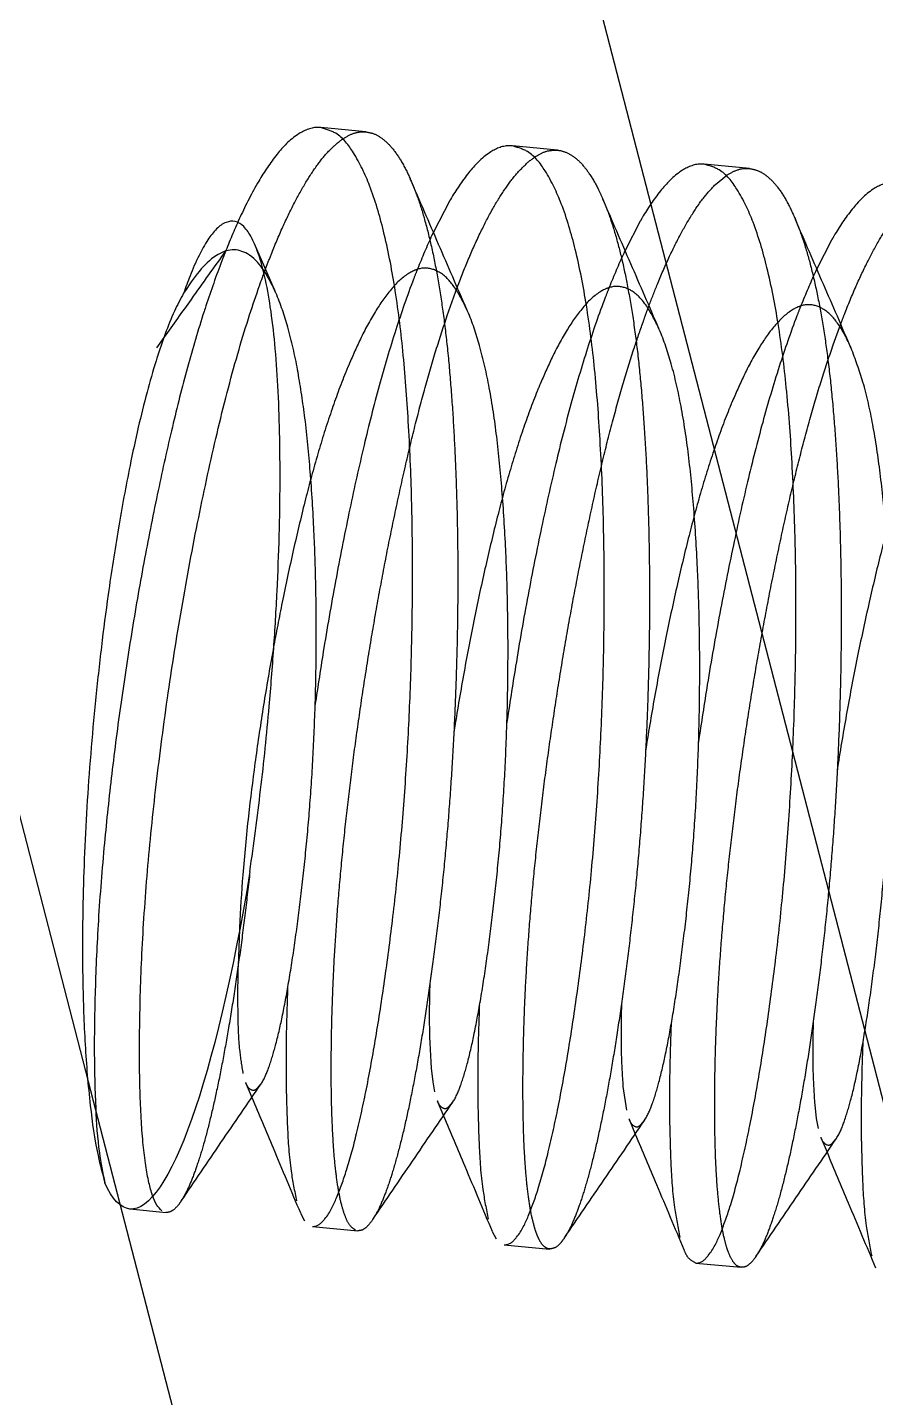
# Model space of a CAD drawing. Header units: millimetres. Extents: x -15 to 73, y -25 to 105.
# Drawn here: x -9.58 to -7.41, y 48.471 to 51.976 of the extents above; entities that cross this region are included whole.
import ezdxf

# ---------------------------------------------------------------- set-up
doc = ezdxf.new("R2010")
doc.units = ezdxf.units.MM
doc.linetypes.add('HIDDEN', pattern=[9.525, 6.35, -3.175])
doc.layers.get('0').update_dxf_attribs({"color": 253, "lineweight": 70, "true_color": 0x8faf8f})
doc.layers.add('Hidden', color=98, linetype='HIDDEN', lineweight=70, true_color=0x054805)

msp = doc.modelspace()

# ---------------------------------------------------------------- linework, layer by layer
at = {"color": 98, "lineweight": -3, "true_color": 0x054805}
msp.add_line((-9.2304, 51.1829), (-9.2495, 51.1561), dxfattribs=at)
at = {"color": 98, "lineweight": -3, "true_color": 0x054805, "extrusion": (-1.90893e-17, -5.39415e-17, -1)}
for start_param, end_param in [(1.944759, 3.141593), (3.141593, 3.437452)]:
    msp.add_ellipse((-9.1848, 50.347), major_axis=(0.133, 1.3937), ratio=0.171706, start_param=start_param, end_param=end_param, dxfattribs=at)
at = {"color": 98, "lineweight": -3, "true_color": 0x054805}
for points, knots in [([(-8.9994, 51.4236), (-9.0017, 51.4285), (-9.009, 51.4438), (-9.0228, 51.4653), (-9.0469, 51.4819), (-9.0745, 51.4786), (-9.0983, 51.4599), (-9.1208, 51.4303), (-9.1431, 51.3895), (-9.1631, 51.3434), (-9.1748, 51.3106), (-9.1801, 51.2958)], [0, 0, 0, 0, 0.052475, 0.161218, 0.241133, 0.315037, 0.408646, 0.521546, 0.6687, 0.849786, 1, 1, 1, 1]), ([(-9.0106, 49.8166), (-9.0011, 49.8862), (-8.9819, 50.0266), (-8.9626, 50.217), (-8.9493, 50.3866), (-8.9407, 50.5323), (-8.9352, 50.6738), (-8.933, 50.8092), (-8.9341, 50.9369), (-8.9383, 51.0554), (-8.9458, 51.1625), (-8.9568, 51.2564), (-8.9706, 51.333), (-8.9847, 51.3873), (-8.9957, 51.4144), (-8.9994, 51.4236)], [0, 0, 0, 0, 0.130189, 0.262879, 0.354934, 0.445746, 0.533634, 0.617536, 0.696995, 0.770564, 0.837376, 0.89618, 0.945743, 0.981739, 1, 1, 1, 1]), ([(-9.0722, 51.405), (-9.1018, 51.3634), (-9.1544, 51.2893), (-9.2073, 51.2153), (-9.2304, 51.1829)], [0, 0, 0, 0, 0.561921, 1, 1, 1, 1]), ([(-8.9466, 51.3018), (-8.9564, 51.3217), (-8.9741, 51.3573), (-9.0108, 51.3979), (-9.0572, 51.4119), (-9.1031, 51.3916), (-9.1438, 51.351), (-9.1674, 51.3151), (-9.1801, 51.2958)], [0, 0, 0, 0, 0.200959, 0.360059, 0.482439, 0.611596, 0.790325, 1, 1, 1, 1]), ([(-9.0723, 51.4049), (-9.0757, 51.3962), (-9.094, 51.3497), (-9.11, 51.3023), (-9.123, 51.2638)], [0, 0, 0, 0, 0.187154, 1, 1, 1, 1]), ([(-8.9892, 51.3062), (-8.9882, 51.3091), (-8.9822, 51.3264), (-8.9758, 51.3435), (-8.9705, 51.3578)], [0, 0, 0, 0, 0.166915, 1, 1, 1, 1]), ([(-9.2362, 48.9489), (-9.2407, 48.9536), (-9.2512, 48.9646), (-9.2608, 48.99), (-9.2702, 49.0236), (-9.2778, 49.0671), (-9.2841, 49.1194), (-9.2887, 49.1798), (-9.2917, 49.2485), (-9.2932, 49.3257), (-9.2929, 49.41), (-9.2911, 49.5), (-9.2876, 49.5961), (-9.2818, 49.6983), (-9.2739, 49.8049), (-9.2639, 49.9142), (-9.2519, 50.0265), (-9.2378, 50.142), (-9.2219, 50.2588), (-9.2044, 50.375), (-9.1853, 50.4909), (-9.1645, 50.6067), (-9.1423, 50.7206), (-9.1192, 50.8306), (-9.0952, 50.937), (-9.0698, 51.0401), (-9.0429, 51.138), (-9.0164, 51.2262), (-8.9978, 51.2811), (-8.9892, 51.3062)], [0, 0, 0, 0, 0.008014, 0.01893, 0.033306, 0.051823, 0.074072, 0.0992, 0.127623, 0.160142, 0.195749, 0.233082, 0.272847, 0.316026, 0.361183, 0.40665, 0.453382, 0.502469, 0.552219, 0.600891, 0.649529, 0.699203, 0.748145, 0.794666, 0.839858, 0.884667, 0.927469, 0.966847, 1, 1, 1, 1]), ([(-9.1801, 51.2958), (-9.1882, 51.2807), (-9.2062, 51.2471), (-9.2213, 51.2083), (-9.2297, 51.1854), (-9.2309, 51.1822)], [0, 0, 0, 0, 0.413032, 0.916674, 1, 1, 1, 1]), ([(-9.123, 51.2638), (-9.1246, 51.2589), (-9.1416, 51.2066), (-9.1719, 51.1036), (-9.2105, 50.9508), (-9.2467, 50.7878), (-9.281, 50.6151), (-9.3126, 50.4346), (-9.3407, 50.2509), (-9.3644, 50.0688), (-9.3842, 49.8824), (-9.3989, 49.6979), (-9.4069, 49.5187), (-9.4097, 49.3586), (-9.4063, 49.2199), (-9.3994, 49.1089), (-9.3869, 49.046), (-9.3818, 49.0206)], [0, 0, 0, 0, 0.006837, 0.072578, 0.141713, 0.214854, 0.292928, 0.374214, 0.456696, 0.538219, 0.616681, 0.704192, 0.78246, 0.853493, 0.915513, 0.965734, 1, 1, 1, 1]), ([(-9.2309, 51.1822), (-9.2377, 51.1624), (-9.2535, 51.1163), (-9.275, 51.0397), (-9.2972, 50.9504), (-9.322, 50.8347), (-9.3481, 50.6922), (-9.372, 50.5375), (-9.391, 50.3904), (-9.4059, 50.2545), (-9.4183, 50.1179), (-9.4279, 49.9826), (-9.4346, 49.85), (-9.439, 49.7022), (-9.4392, 49.544), (-9.4336, 49.3765), (-9.4211, 49.2268), (-9.4049, 49.1084), (-9.3878, 49.0436), (-9.3818, 49.0206)], [0, 0, 0, 0, 0.028737, 0.066842, 0.109194, 0.155043, 0.229252, 0.308072, 0.369899, 0.432873, 0.49583, 0.558091, 0.619203, 0.678049, 0.761054, 0.836425, 0.908045, 0.9673, 1, 1, 1, 1]), ([(-8.9494, 50.3955), (-8.9507, 50.3884), (-8.9606, 50.3343), (-8.9776, 50.2338), (-8.9981, 50.0952), (-9.0156, 49.9536), (-9.0292, 49.8137), (-9.0353, 49.7167), (-9.0375, 49.6699), (-9.0376, 49.668)], [0, 0, 0, 0, 0.029536, 0.224692, 0.417293, 0.602375, 0.808418, 0.992283, 1, 1, 1, 1])]:
    msp.add_open_spline(points, degree=3, knots=knots, dxfattribs=at)
at = {"layer": 'Hidden', "lineweight": -3}
for p, q in [((-12.2292, 60.1192), (-9.4241, 49.2796)), ((-7.9846, 51.5222), (-9.2072, 56.2464)), ((-8.714, 51.7085), (-8.8296, 51.7195)), ((-8.2237, 51.6617), (-8.3392, 51.6727)), ((-7.7333, 51.6149), (-7.8489, 51.6259)), ((-7.8202, 51.574), (-7.792, 51.5973)), ((-8.5002, 51.5313), (-8.5413, 51.4523)), ((-7.3256, 48.9755), (-7.9846, 51.5222)), ((-8.0125, 51.4798), (-8.051, 51.4055)), ((-8.9463, 51.3011), (-8.9987, 51.422)), ((-7.5231, 51.4315), (-7.5607, 51.3586)), ((-8.5819, 51.3582), (-8.5858, 51.3527)), ((-8.0915, 51.3114), (-8.0955, 51.3059)), ((-8.5061, 51.2387), (-8.4803, 51.3108)), ((-7.6012, 51.2646), (-7.6051, 51.2591)), ((-7.519, 51.1636), (-7.4995, 51.2174)), ((-9.0376, 49.668), (-9.041, 49.5751)), ((-8.5469, 49.3136), (-8.5428, 49.2783)), ((-9.4241, 49.2796), (-6.5331, 38.1082)), ((-9.0217, 49.2768), (-9.0057, 49.2387)), ((-8.9912, 49.2624), (-8.9819, 49.2738)), ((-8.5428, 49.2783), (-8.5382, 49.2529)), ((-8.0566, 49.2668), (-8.0478, 49.2061)), ((-8.5314, 49.23), (-8.5154, 49.1919)), ((-8.5011, 49.2155), (-8.4917, 49.2268)), ((-7.5662, 49.22), (-7.5621, 49.1847)), ((-8.041, 49.1832), (-8.025, 49.1451)), ((-8.0108, 49.1686), (-8.0014, 49.1799)), ((-7.5621, 49.1847), (-7.5575, 49.1593)), ((-7.5507, 49.1364), (-7.5347, 49.0983)), ((-7.5205, 49.1217), (-7.5111, 49.133)), ((-9.3178, 48.9534), (-9.2252, 48.9445)), ((-8.8814, 48.9429), (-8.8711, 48.9234)), ((-8.8504, 48.9088), (-8.7349, 48.8977)), ((-8.3911, 48.8961), (-8.3808, 48.8766)), ((-8.3601, 48.862), (-8.2446, 48.8509)), ((-7.8698, 48.8151), (-7.7542, 48.8041))]:
    msp.add_line(p, q, dxfattribs=at)
for points, knots in [([(-8.8298, 51.7195), (-8.8328, 51.7197), (-8.8532, 51.7208), (-8.897, 51.7011), (-8.945, 51.6501), (-8.9929, 51.5776), (-9.0353, 51.4944), (-9.0604, 51.4338), (-9.0723, 51.4049)], [0, 0, 0, 0, 0.021837, 0.147683, 0.325557, 0.525668, 0.774228, 1, 1, 1, 1]), ([(-8.8504, 48.9088), (-8.8491, 48.9087), (-8.8366, 48.9084), (-8.8098, 48.9353), (-8.7866, 48.9851), (-8.7602, 49.0594), (-8.7356, 49.1524), (-8.7108, 49.2659), (-8.6873, 49.3964), (-8.6653, 49.5401), (-8.645, 49.6945), (-8.6273, 49.8592), (-8.613, 50.0338), (-8.6024, 50.2163), (-8.596, 50.402), (-8.5939, 50.5863), (-8.5964, 50.7749), (-8.6041, 50.9615), (-8.6175, 51.1431), (-8.6377, 51.3058), (-8.6651, 51.4473), (-8.6989, 51.5638), (-8.7383, 51.6483), (-8.781, 51.7053), (-8.8163, 51.7156), (-8.8298, 51.7195)], [0, 0, 0, 0, 0.001322, 0.012841, 0.033977, 0.05971, 0.092964, 0.133081, 0.178981, 0.229297, 0.282517, 0.339026, 0.399507, 0.462643, 0.526878, 0.590539, 0.651988, 0.720758, 0.782534, 0.839054, 0.889118, 0.930762, 0.962881, 0.985888, 1, 1, 1, 1]), ([(-8.779, 51.6865), (-8.7701, 51.6923), (-8.7534, 51.7034), (-8.7301, 51.7093), (-8.7174, 51.7086), (-8.714, 51.7085)], [0, 0, 0, 0, 0.454886, 0.858246, 1, 1, 1, 1]), ([(-8.714, 51.7085), (-8.7084, 51.7075), (-8.6932, 51.7049), (-8.6699, 51.6912), (-8.6453, 51.6669), (-8.622, 51.6327), (-8.6079, 51.6049), (-8.6009, 51.589), (-8.6004, 51.588)], [0, 0, 0, 0, 0.099758, 0.265541, 0.459508, 0.697855, 0.980094, 1, 1, 1, 1]), ([(-8.9705, 51.3578), (-8.9659, 51.37), (-8.9521, 51.4062), (-8.9282, 51.4629), (-8.8985, 51.5249), (-8.869, 51.5785), (-8.8393, 51.6235), (-8.8103, 51.66), (-8.7887, 51.6783), (-8.779, 51.6865)], [0, 0, 0, 0, 0.101205, 0.302856, 0.480008, 0.63788, 0.779763, 0.90101, 1, 1, 1, 1]), ([(-8.3394, 51.6727), (-8.3424, 51.6729), (-8.3629, 51.674), (-8.4066, 51.6543), (-8.4546, 51.6033), (-8.4846, 51.5581), (-8.4994, 51.5327), (-8.5002, 51.5313)], [0, 0, 0, 0, 0.040579, 0.274435, 0.604972, 0.976832, 1, 1, 1, 1]), ([(-8.3601, 48.862), (-8.3588, 48.8619), (-8.3462, 48.8616), (-8.3194, 48.8885), (-8.2962, 48.9383), (-8.2699, 49.0126), (-8.2452, 49.1056), (-8.2205, 49.2191), (-8.1969, 49.3496), (-8.175, 49.4933), (-8.1547, 49.6477), (-8.1369, 49.8123), (-8.1226, 49.987), (-8.1121, 50.1695), (-8.1056, 50.3552), (-8.1036, 50.5395), (-8.106, 50.7281), (-8.1138, 50.9147), (-8.1271, 51.0963), (-8.1474, 51.259), (-8.1747, 51.4005), (-8.2085, 51.517), (-8.2479, 51.6015), (-8.2907, 51.6585), (-8.326, 51.6688), (-8.3394, 51.6727)], [0, 0, 0, 0, 0.001322, 0.012841, 0.033977, 0.05971, 0.092964, 0.133081, 0.178981, 0.229297, 0.282517, 0.339026, 0.399507, 0.462643, 0.526878, 0.590539, 0.651988, 0.720758, 0.782534, 0.839054, 0.889118, 0.930762, 0.962881, 0.985888, 1, 1, 1, 1]), ([(-8.4803, 51.3108), (-8.4793, 51.3133), (-8.4692, 51.3402), (-8.4495, 51.3895), (-8.4197, 51.4552), (-8.3898, 51.5126), (-8.3601, 51.5607), (-8.3313, 51.6002), (-8.3096, 51.6212), (-8.2995, 51.6309)], [0, 0, 0, 0, 0.021926, 0.232579, 0.429592, 0.605722, 0.756347, 0.886618, 1, 1, 1, 1]), ([(-8.2995, 51.6309), (-8.2903, 51.6381), (-8.2736, 51.6512), (-8.2469, 51.6618), (-8.2305, 51.6617), (-8.2237, 51.6617)], [0, 0, 0, 0, 0.417002, 0.759015, 1, 1, 1, 1]), ([(-8.2237, 51.6617), (-8.2217, 51.6614), (-8.2103, 51.66), (-8.1893, 51.6514), (-8.1639, 51.6303), (-8.1405, 51.6001), (-8.1222, 51.5681), (-8.1123, 51.5461), (-8.1085, 51.5375)], [0, 0, 0, 0, 0.034619, 0.193847, 0.377092, 0.589323, 0.840827, 1, 1, 1, 1]), ([(-7.8491, 51.6259), (-7.8521, 51.6261), (-7.8725, 51.6272), (-7.9163, 51.6075), (-7.9642, 51.5565), (-7.9952, 51.5099), (-8.0108, 51.4829), (-8.0125, 51.4798)], [0, 0, 0, 0, 0.039634, 0.268041, 0.590877, 0.954073, 1, 1, 1, 1]), ([(-7.8697, 48.8151), (-7.8685, 48.8151), (-7.8559, 48.8148), (-7.8291, 48.8417), (-7.8059, 48.8915), (-7.7795, 48.9658), (-7.7549, 49.0588), (-7.7302, 49.1723), (-7.7066, 49.3028), (-7.6846, 49.4465), (-7.6643, 49.6009), (-7.6466, 49.7655), (-7.6323, 49.9402), (-7.6217, 50.1227), (-7.6153, 50.3084), (-7.6133, 50.4927), (-7.6157, 50.6813), (-7.6234, 50.8679), (-7.6368, 51.0495), (-7.657, 51.2122), (-7.6844, 51.3537), (-7.7182, 51.4702), (-7.7576, 51.5547), (-7.8003, 51.6117), (-7.8356, 51.622), (-7.8491, 51.6259)], [0, 0, 0, 0, 0.001322, 0.012841, 0.033977, 0.05971, 0.092964, 0.133081, 0.178981, 0.229297, 0.282517, 0.339026, 0.399507, 0.462643, 0.526878, 0.590539, 0.651988, 0.720758, 0.782534, 0.839054, 0.889118, 0.930762, 0.962881, 0.985888, 1, 1, 1, 1]), ([(-7.792, 51.5973), (-7.7829, 51.6026), (-7.7658, 51.6126), (-7.7447, 51.6158), (-7.7344, 51.6149), (-7.7334, 51.6149)], [0, 0, 0, 0, 0.504912, 0.948038, 1, 1, 1, 1]), ([(-7.7334, 51.6149), (-7.7257, 51.6133), (-7.7082, 51.6099), (-7.6832, 51.5927), (-7.6588, 51.5659), (-7.6359, 51.5296), (-7.6225, 51.5011), (-7.6158, 51.4854), (-7.6155, 51.4847)], [0, 0, 0, 0, 0.127553, 0.288835, 0.485139, 0.719781, 0.988244, 1, 1, 1, 1]), ([(-8.6004, 51.588), (-8.5939, 51.5721), (-8.5795, 51.5369), (-8.5615, 51.4775), (-8.5444, 51.4083), (-8.5294, 51.3313), (-8.5164, 51.2478), (-8.5055, 51.1577), (-8.4967, 51.0605), (-8.4897, 50.9581), (-8.4844, 50.852), (-8.4808, 50.7421), (-8.4789, 50.6279), (-8.4789, 50.5115), (-8.4807, 50.3947), (-8.4842, 50.2772), (-8.4895, 50.1588), (-8.4965, 50.0413), (-8.5051, 49.9269), (-8.5153, 49.8151), (-8.5272, 49.7058), (-8.5403, 49.6007), (-8.554, 49.5015), (-8.5683, 49.4081), (-8.5833, 49.3201), (-8.5988, 49.239), (-8.6145, 49.1662), (-8.6304, 49.1015), (-8.6465, 49.0446), (-8.6626, 48.9966), (-8.6785, 48.9581), (-8.6901, 48.9361), (-8.6962, 48.9268), (-8.6963, 48.9266)], [0, 0, 0, 0, 0.019106, 0.042258, 0.068926, 0.098352, 0.129452, 0.162837, 0.19938, 0.237911, 0.277004, 0.317474, 0.360279, 0.403959, 0.446964, 0.490217, 0.534681, 0.578788, 0.621021, 0.66234, 0.703614, 0.743332, 0.780135, 0.814951, 0.848452, 0.879372, 0.906742, 0.931304, 0.953486, 0.972422, 0.987639, 0.999724, 1, 1, 1, 1]), ([(-8.456, 51.2544), (-8.48, 51.3097), (-8.5282, 51.4209), (-8.5762, 51.5321), (-8.6004, 51.588)], [0, 0, 0, 0, 0.497822, 1, 1, 1, 1]), ([(-7.9899, 51.2642), (-7.9828, 51.2825), (-7.967, 51.3237), (-7.9405, 51.3846), (-7.911, 51.4446), (-7.8811, 51.4964), (-7.8518, 51.5399), (-7.83, 51.5634), (-7.8202, 51.574)], [0, 0, 0, 0, 0.165598, 0.372697, 0.559528, 0.729823, 0.877624, 1, 1, 1, 1]), ([(-7.3587, 51.5791), (-7.3617, 51.5793), (-7.3822, 51.5803), (-7.426, 51.5607), (-7.4739, 51.5097), (-7.5052, 51.4626), (-7.5211, 51.435), (-7.5231, 51.4315)], [0, 0, 0, 0, 0.03932, 0.265921, 0.586204, 0.946527, 1, 1, 1, 1]), ([(-8.1085, 51.5375), (-8.1052, 51.5297), (-8.0941, 51.503), (-8.0779, 51.4543), (-8.0604, 51.3889), (-8.0447, 51.3155), (-8.0308, 51.2339), (-8.019, 51.1454), (-8.0095, 51.0515), (-8.0019, 50.952), (-7.9958, 50.8465), (-7.9916, 50.7369), (-7.9891, 50.625), (-7.9884, 50.5104), (-7.9894, 50.393), (-7.9923, 50.2745), (-7.9969, 50.157), (-8.0032, 50.0402), (-8.0112, 49.9239), (-8.0209, 49.8099), (-8.0322, 49.7001), (-8.0447, 49.5944), (-8.0582, 49.4923), (-8.0725, 49.3956), (-8.0872, 49.3059), (-8.1024, 49.223), (-8.1181, 49.1466), (-8.134, 49.078), (-8.1501, 49.0183), (-8.166, 48.9674), (-8.182, 48.9252), (-8.1954, 48.8966), (-8.204, 48.8829), (-8.2061, 48.8796)], [0, 0, 0, 0, 0.009407, 0.032189, 0.057137, 0.08474, 0.115789, 0.149333, 0.184122, 0.220874, 0.260517, 0.30173, 0.343001, 0.385208, 0.429323, 0.473819, 0.517149, 0.560254, 0.604071, 0.647034, 0.687667, 0.726935, 0.765629, 0.802313, 0.835773, 0.866872, 0.896189, 0.922597, 0.945313, 0.964997, 0.981984, 0.995637, 1, 1, 1, 1]), ([(-7.9647, 51.2056), (-7.9886, 51.2607), (-8.0366, 51.3713), (-8.0845, 51.482), (-8.1085, 51.5376)], [0, 0, 0, 0, 0.497941, 1, 1, 1, 1]), ([(-7.4995, 51.2174), (-7.4964, 51.2255), (-7.484, 51.2581), (-7.4616, 51.3123), (-7.4318, 51.3762), (-7.4021, 51.4311), (-7.3727, 51.477), (-7.3475, 51.5096), (-7.3312, 51.5257), (-7.3262, 51.5307)], [0, 0, 0, 0, 0.072349, 0.290475, 0.48782, 0.658867, 0.809001, 0.941654, 1, 1, 1, 1]), ([(-8.5413, 51.4523), (-8.5426, 51.4496), (-8.5571, 51.4186), (-8.5701, 51.387), (-8.5819, 51.3581)], [0, 0, 0, 0, 0.086609, 1, 1, 1, 1]), ([(-7.6155, 51.4847), (-7.609, 51.4678), (-7.5944, 51.4303), (-7.5766, 51.3679), (-7.56, 51.2969), (-7.5455, 51.2189), (-7.533, 51.1337), (-7.5225, 51.0412), (-7.5142, 50.9428), (-7.5076, 50.8402), (-7.5027, 50.7331), (-7.4995, 50.6213), (-7.4981, 50.5065), (-7.4985, 50.3908), (-7.5006, 50.2737), (-7.5046, 50.1551), (-7.5103, 50.0368), (-7.5177, 49.9209), (-7.5266, 49.807), (-7.5373, 49.6949), (-7.5495, 49.5865), (-7.5627, 49.4835), (-7.5765, 49.3857), (-7.5911, 49.2928), (-7.6063, 49.2063), (-7.6218, 49.1278), (-7.6375, 49.0569), (-7.6535, 48.9935), (-7.6697, 48.9386), (-7.6858, 48.8932), (-7.7005, 48.8582), (-7.7119, 48.8393), (-7.7166, 48.8316)], [0, 0, 0, 0, 0.02027, 0.044857, 0.072302, 0.10161, 0.133345, 0.168356, 0.205536, 0.243506, 0.28306, 0.325146, 0.368337, 0.411085, 0.454305, 0.498969, 0.543512, 0.586402, 0.628594, 0.670985, 0.71204, 0.750342, 0.78684, 0.822251, 0.855247, 0.88477, 0.911609, 0.936239, 0.957701, 0.975416, 0.989978, 1, 1, 1, 1]), ([(-7.4726, 51.1546), (-7.4964, 51.2094), (-7.5441, 51.3194), (-7.5917, 51.4295), (-7.6155, 51.4847)], [0, 0, 0, 0, 0.498025, 1, 1, 1, 1]), ([(-8.051, 51.4055), (-8.0522, 51.4028), (-8.0668, 51.3718), (-8.0798, 51.3402), (-8.0916, 51.3113)], [0, 0, 0, 0, 0.086765, 1, 1, 1, 1]), ([(-8.5819, 51.3581), (-8.5854, 51.3494), (-8.6055, 51.298), (-8.6397, 51.1987), (-8.6816, 51.0568), (-8.7202, 50.904), (-8.7564, 50.741), (-8.7906, 50.5683), (-8.8202, 50.4004), (-8.8369, 50.2903), (-8.8443, 50.2411)], [0, 0, 0, 0, 0.024417, 0.143974, 0.273927, 0.410587, 0.555166, 0.709495, 0.870175, 1, 1, 1, 1]), ([(-8.4563, 51.2551), (-8.4661, 51.275), (-8.4837, 51.3106), (-8.5205, 51.3511), (-8.5669, 51.365), (-8.6127, 51.3449), (-8.6532, 51.3041), (-8.6929, 51.2465), (-8.7283, 51.1805), (-8.7489, 51.133), (-8.7588, 51.1101)], [0, 0, 0, 0, 0.136658, 0.244982, 0.328304, 0.416241, 0.537929, 0.680687, 0.846112, 1, 1, 1, 1]), ([(-7.5607, 51.3586), (-7.5619, 51.356), (-7.5764, 51.325), (-7.5894, 51.2934), (-7.6013, 51.2645)], [0, 0, 0, 0, 0.086445, 1, 1, 1, 1]), ([(-8.0916, 51.3113), (-8.095, 51.3026), (-8.1151, 51.2512), (-8.1493, 51.1519), (-8.1912, 51.01), (-8.2298, 50.8572), (-8.266, 50.6942), (-8.3003, 50.5215), (-8.3299, 50.3536), (-8.3465, 50.2435), (-8.354, 50.1943)], [0, 0, 0, 0, 0.024417, 0.143974, 0.273927, 0.410587, 0.555166, 0.709495, 0.870175, 1, 1, 1, 1]), ([(-7.9645, 51.205), (-7.9747, 51.226), (-7.9925, 51.2628), (-8.0301, 51.3043), (-8.0765, 51.3182), (-8.1224, 51.2981), (-8.1629, 51.2573), (-8.2025, 51.1997), (-8.2379, 51.1337), (-8.2585, 51.0862), (-8.2685, 51.0633)], [0, 0, 0, 0, 0.143115, 0.250628, 0.333328, 0.420607, 0.541385, 0.683075, 0.847262, 1, 1, 1, 1]), ([(-8.8875, 51.0935), (-8.8879, 51.0958), (-8.8951, 51.1346), (-8.9106, 51.2034), (-8.9326, 51.2701), (-8.9459, 51.3001), (-8.9466, 51.3018)], [0, 0, 0, 0, 0.032315, 0.545758, 0.973921, 1, 1, 1, 1]), ([(-8.4917, 49.2268), (-8.4916, 49.2269), (-8.483, 49.24), (-8.4697, 49.2728), (-8.4527, 49.3298), (-8.4363, 49.4022), (-8.4201, 49.4899), (-8.4046, 49.5905), (-8.3903, 49.701), (-8.3771, 49.8196), (-8.3659, 49.9458), (-8.3575, 50.0796), (-8.3521, 50.2192), (-8.35, 50.3611), (-8.3512, 50.5017), (-8.356, 50.6455), (-8.3648, 50.7876), (-8.3778, 50.9257), (-8.3962, 51.0492), (-8.4202, 51.1566), (-8.4422, 51.2233), (-8.4555, 51.2534), (-8.4563, 51.2551)], [0, 0, 0, 0, 0.000217, 0.022902, 0.05103, 0.087375, 0.13118, 0.181247, 0.236074, 0.294011, 0.355476, 0.421215, 0.489795, 0.559524, 0.628586, 0.695204, 0.769705, 0.836575, 0.89775, 0.951982, 0.997206, 1, 1, 1, 1]), ([(-8.0053, 51.2217), (-8.003, 51.2284), (-7.9979, 51.2426), (-7.9927, 51.2567), (-7.9899, 51.2642)], [0, 0, 0, 0, 0.467618, 1, 1, 1, 1]), ([(-7.6013, 51.2645), (-7.6047, 51.2558), (-7.6248, 51.2044), (-7.659, 51.1051), (-7.7009, 50.9632), (-7.7395, 50.8104), (-7.7757, 50.6474), (-7.8099, 50.4747), (-7.8396, 50.3068), (-7.8562, 50.1967), (-7.8636, 50.1475)], [0, 0, 0, 0, 0.024417, 0.143974, 0.273927, 0.410587, 0.555166, 0.709495, 0.870175, 1, 1, 1, 1]), ([(-7.473, 51.1554), (-7.4731, 51.1557), (-7.4827, 51.1781), (-7.502, 51.2154), (-7.5397, 51.2576), (-7.5862, 51.2714), (-7.6321, 51.2513), (-7.6725, 51.2105), (-7.7122, 51.1529), (-7.7476, 51.0869), (-7.7682, 51.0394), (-7.7781, 51.0165)], [0, 0, 0, 0, 0.001804, 0.148227, 0.255099, 0.337305, 0.424064, 0.544121, 0.684966, 0.848174, 1, 1, 1, 1]), ([(-8.7409, 48.8993), (-8.7454, 48.9024), (-8.7564, 48.9103), (-8.7667, 48.933), (-8.7766, 48.9631), (-8.7847, 49.0027), (-8.7915, 49.0512), (-8.7968, 49.1091), (-8.8004, 49.1752), (-8.8025, 49.2487), (-8.8029, 49.3296), (-8.8017, 49.4182), (-8.7988, 49.5129), (-8.7939, 49.6121), (-8.7869, 49.7162), (-8.7776, 49.8253), (-8.7663, 49.9375), (-8.753, 50.0512), (-8.738, 50.1665), (-8.7209, 50.2837), (-8.7022, 50.4009), (-8.6822, 50.5162), (-8.6608, 50.6298), (-8.6379, 50.742), (-8.6139, 50.8509), (-8.5892, 50.9548), (-8.5631, 51.0537), (-8.5359, 51.148), (-8.5158, 51.2091), (-8.5061, 51.2387)], [0, 0, 0, 0, 0.006858, 0.016812, 0.030352, 0.047138, 0.067496, 0.092108, 0.120291, 0.150961, 0.18465, 0.222253, 0.262558, 0.304016, 0.347463, 0.393953, 0.441918, 0.489626, 0.538088, 0.588407, 0.638825, 0.687606, 0.735816, 0.784489, 0.831871, 0.876337, 0.918998, 0.960731, 1, 1, 1, 1]), ([(-8.2822, 48.9045), (-8.2851, 48.9153), (-8.2919, 48.9411), (-8.2987, 48.9853), (-8.3046, 49.0391), (-8.3089, 49.1016), (-8.3116, 49.1729), (-8.3126, 49.2517), (-8.312, 49.3368), (-8.3097, 49.4284), (-8.3057, 49.5267), (-8.2994, 49.63), (-8.291, 49.7366), (-8.2806, 49.8467), (-8.268, 49.9606), (-8.2535, 50.0765), (-8.2372, 50.1924), (-8.2194, 50.3086), (-8.1997, 50.4254), (-8.1786, 50.5408), (-8.1563, 50.653), (-8.133, 50.7622), (-8.1085, 50.8687), (-8.0827, 50.9706), (-8.0559, 51.0662), (-8.0304, 51.1492), (-8.0128, 51.2001), (-8.0053, 51.2217)], [0, 0, 0, 0, 0.014206, 0.034037, 0.056962, 0.083359, 0.114003, 0.147967, 0.183946, 0.22261, 0.264932, 0.309507, 0.354669, 0.401361, 0.450686, 0.500953, 0.550388, 0.600047, 0.651033, 0.701541, 0.749831, 0.797009, 0.844063, 0.889294, 0.93119, 0.970824, 1, 1, 1, 1]), ([(-8.0014, 49.1799), (-8.0013, 49.18), (-7.9927, 49.1932), (-7.9794, 49.226), (-7.9624, 49.283), (-7.9459, 49.3554), (-7.9297, 49.4431), (-7.9142, 49.5437), (-7.8999, 49.6542), (-7.8867, 49.7728), (-7.8755, 49.899), (-7.8672, 50.0328), (-7.8618, 50.1724), (-7.8597, 50.3143), (-7.8609, 50.4549), (-7.8656, 50.5987), (-7.8744, 50.7408), (-7.8874, 50.8789), (-7.9058, 51.0024), (-7.9299, 51.1098), (-7.9516, 51.1753), (-7.9642, 51.2043), (-7.9645, 51.205)], [0, 0, 0, 0, 0.000283, 0.023007, 0.051184, 0.087592, 0.131472, 0.181626, 0.236548, 0.294585, 0.356156, 0.422009, 0.490708, 0.560556, 0.629738, 0.696471, 0.771101, 0.838086, 0.899367, 0.953693, 0.998995, 1, 1, 1, 1]), ([(-7.7901, 48.852), (-7.7924, 48.8597), (-7.7986, 48.8809), (-7.8056, 48.9196), (-7.8122, 48.9707), (-7.8171, 49.0305), (-7.8204, 49.0979), (-7.822, 49.1732), (-7.8221, 49.2566), (-7.8204, 49.3466), (-7.8171, 49.4418), (-7.8118, 49.5423), (-7.8041, 49.6484), (-7.7944, 49.7582), (-7.7827, 49.8701), (-7.769, 49.9842), (-7.7534, 50.1009), (-7.7359, 50.2182), (-7.717, 50.3342), (-7.6966, 50.4491), (-7.6747, 50.5633), (-7.6515, 50.6748), (-7.6276, 50.7819), (-7.6026, 50.8846), (-7.576, 50.9832), (-7.5485, 51.0762), (-7.5285, 51.1354), (-7.519, 51.1636)], [0, 0, 0, 0, 0.010288, 0.028148, 0.050312, 0.076209, 0.104842, 0.136695, 0.172634, 0.211523, 0.251869, 0.294459, 0.340333, 0.387958, 0.435595, 0.484251, 0.535043, 0.58621, 0.635975, 0.685419, 0.735612, 0.784757, 0.831158, 0.875944, 0.920046, 0.961851, 1, 1, 1, 1]), ([(-7.5111, 49.133), (-7.511, 49.1332), (-7.5023, 49.1463), (-7.4891, 49.1792), (-7.4721, 49.2362), (-7.4556, 49.3086), (-7.4394, 49.3963), (-7.4239, 49.4969), (-7.4096, 49.6074), (-7.3964, 49.726), (-7.3852, 49.8522), (-7.3768, 49.986), (-7.3714, 50.1256), (-7.3693, 50.2675), (-7.3705, 50.4081), (-7.3753, 50.5519), (-7.3841, 50.694), (-7.397, 50.8321), (-7.4158, 50.9555), (-7.4386, 51.0631), (-7.4623, 51.1267), (-7.473, 51.1554)], [0, 0, 0, 0, 0.000308, 0.023064, 0.051281, 0.08774, 0.131682, 0.181907, 0.236907, 0.295026, 0.356684, 0.42263, 0.491426, 0.561374, 0.630653, 0.697481, 0.772216, 0.839296, 0.900664, 0.955066, 1, 1, 1, 1]), ([(-8.7588, 51.1101), (-8.7613, 51.1042), (-8.7771, 51.0659), (-8.8044, 50.9911), (-8.8382, 50.8834), (-8.8695, 50.7672), (-8.899, 50.643), (-8.9261, 50.5183), (-8.942, 50.4346), (-8.9494, 50.3955)], [0, 0, 0, 0, 0.025891, 0.168113, 0.321946, 0.48317, 0.655216, 0.838591, 1, 1, 1, 1]), ([(-8.9819, 49.2738), (-8.9818, 49.2739), (-8.9733, 49.2869), (-8.9601, 49.3196), (-8.9431, 49.3766), (-8.9266, 49.449), (-8.9104, 49.5367), (-8.8949, 49.6373), (-8.8806, 49.7478), (-8.8674, 49.8664), (-8.8562, 49.9926), (-8.8479, 50.1264), (-8.8425, 50.266), (-8.8403, 50.4079), (-8.8416, 50.5485), (-8.8463, 50.6923), (-8.8553, 50.8344), (-8.8675, 50.9703), (-8.8812, 51.0545), (-8.8875, 51.0935)], [0, 0, 0, 0, 0.000094, 0.025463, 0.056919, 0.097564, 0.146551, 0.202542, 0.263856, 0.328647, 0.397384, 0.470901, 0.547595, 0.625573, 0.702806, 0.777306, 0.860621, 0.935402, 1, 1, 1, 1]), ([(-8.2685, 51.0633), (-8.2709, 51.0574), (-8.2867, 51.019), (-8.314, 50.9443), (-8.3479, 50.8366), (-8.3792, 50.7204), (-8.4087, 50.5962), (-8.4371, 50.4644), (-8.4635, 50.3268), (-8.4804, 50.228), (-8.4886, 50.1755), (-8.4894, 50.1701)], [0, 0, 0, 0, 0.020804, 0.135081, 0.258689, 0.388235, 0.526477, 0.673821, 0.827005, 0.982215, 1, 1, 1, 1]), ([(-7.7781, 51.0165), (-7.7806, 51.0106), (-7.7964, 50.9722), (-7.8237, 50.8975), (-7.8576, 50.7898), (-7.8888, 50.6736), (-7.9184, 50.5494), (-7.9468, 50.4176), (-7.9732, 50.28), (-7.9901, 50.1808), (-7.9983, 50.128), (-7.9992, 50.1222)], [0, 0, 0, 0, 0.02078, 0.134928, 0.258394, 0.387793, 0.525878, 0.673054, 0.826063, 0.981097, 1, 1, 1, 1]), ([(-7.2878, 50.9697), (-7.2902, 50.9638), (-7.3061, 50.9254), (-7.3333, 50.8507), (-7.3672, 50.743), (-7.3985, 50.6268), (-7.428, 50.5026), (-7.4564, 50.3708), (-7.4829, 50.2332), (-7.4997, 50.134), (-7.508, 50.081), (-7.5089, 50.0752)], [0, 0, 0, 0, 0.020775, 0.134893, 0.258328, 0.387694, 0.525743, 0.672881, 0.825852, 0.980845, 1, 1, 1, 1]), ([(-9.0106, 49.8166), (-9.0146, 49.7813), (-9.0223, 49.7121), (-9.0357, 49.6099), (-9.0497, 49.512), (-9.0644, 49.4199), (-9.0795, 49.3353), (-9.095, 49.2579), (-9.1109, 49.1874), (-9.127, 49.1252), (-9.143, 49.0721), (-9.159, 49.0281), (-9.173, 48.996), (-9.1831, 48.9793), (-9.1864, 48.9738)], [0, 0, 0, 0, 0.123271, 0.241643, 0.357463, 0.46642, 0.564991, 0.655719, 0.740255, 0.815329, 0.878793, 0.932589, 0.977671, 1, 1, 1, 1]), ([(-9.041, 49.5751), (-9.0412, 49.5673), (-9.0423, 49.5241), (-9.0422, 49.4525), (-9.0396, 49.3682), (-9.0318, 49.3199), (-9.0285, 49.2997)], [0, 0, 0, 0, 0.084688, 0.468959, 0.778031, 1, 1, 1, 1]), ([(-8.5507, 49.5281), (-8.5509, 49.5204), (-8.5519, 49.4773), (-8.5526, 49.4057), (-8.5487, 49.342), (-8.5469, 49.3136)], [0, 0, 0, 0, 0.108177, 0.602451, 1, 1, 1, 1]), ([(-8.9141, 49.5208), (-8.9148, 49.5027), (-8.9173, 49.4308), (-8.9188, 49.3452), (-8.918, 49.2777), (-8.9179, 49.264)], [0, 0, 0, 0, 0.211893, 0.840485, 1, 1, 1, 1]), ([(-8.4238, 49.474), (-8.4244, 49.4559), (-8.427, 49.384), (-8.4284, 49.2984), (-8.4277, 49.2309), (-8.4275, 49.2172)], [0, 0, 0, 0, 0.211893, 0.840485, 1, 1, 1, 1]), ([(-8.0604, 49.4805), (-8.0605, 49.4731), (-8.0615, 49.4302), (-8.0623, 49.3589), (-8.0583, 49.2952), (-8.0566, 49.2668)], [0, 0, 0, 0, 0.104892, 0.600987, 1, 1, 1, 1]), ([(-7.9334, 49.4272), (-7.9341, 49.4091), (-7.9366, 49.3372), (-7.9381, 49.2516), (-7.9374, 49.1841), (-7.9372, 49.1704)], [0, 0, 0, 0, 0.211893, 0.840485, 1, 1, 1, 1]), ([(-7.57, 49.4348), (-7.5702, 49.4269), (-7.5712, 49.3838), (-7.5719, 49.3121), (-7.568, 49.2484), (-7.5662, 49.22)], [0, 0, 0, 0, 0.109239, 0.602925, 1, 1, 1, 1]), ([(-7.4431, 49.3804), (-7.4437, 49.3623), (-7.4463, 49.2904), (-7.4477, 49.2048), (-7.447, 49.1373), (-7.4469, 49.1236)], [0, 0, 0, 0, 0.211893, 0.840485, 1, 1, 1, 1]), ([(-9.1864, 48.9738), (-9.1525, 49.0236), (-9.0844, 49.1236), (-9.0162, 49.2235), (-8.982, 49.2737)], [0, 0, 0, 0, 0.498151, 1, 1, 1, 1]), ([(-9.0219, 49.2772), (-9.0204, 49.2731), (-9.0168, 49.2636), (-9.0018, 49.2539), (-8.9941, 49.2602), (-8.9912, 49.2624)], [0, 0, 0, 0, 0.321412, 0.753719, 1, 1, 1, 1]), ([(-8.9179, 49.264), (-8.917, 49.2307), (-8.9152, 49.1594), (-8.909, 49.0621), (-8.8965, 48.9992), (-8.8914, 48.9738)], [0, 0, 0, 0, 0.342436, 0.733306, 1, 1, 1, 1]), ([(-9.0057, 49.2387), (-8.9876, 49.1957), (-8.9462, 49.0971), (-8.9048, 48.9986), (-8.8815, 48.9432)], [0, 0, 0, 0, 0.437121, 1, 1, 1, 1]), ([(-8.6963, 48.9266), (-8.6624, 48.9764), (-8.5943, 49.0764), (-8.5261, 49.1763), (-8.4919, 49.2264)], [0, 0, 0, 0, 0.498087, 1, 1, 1, 1]), ([(-8.5316, 49.2304), (-8.53, 49.2263), (-8.5264, 49.2168), (-8.5116, 49.2072), (-8.5038, 49.2133), (-8.5011, 49.2155)], [0, 0, 0, 0, 0.323447, 0.758491, 1, 1, 1, 1]), ([(-8.4275, 49.2172), (-8.4267, 49.1839), (-8.4249, 49.1126), (-8.4187, 49.0153), (-8.4062, 48.9524), (-8.4011, 48.927)], [0, 0, 0, 0, 0.342436, 0.733306, 1, 1, 1, 1]), ([(-8.5154, 49.1919), (-8.4973, 49.1488), (-8.4558, 49.0503), (-8.4145, 48.9518), (-8.3912, 48.8964)], [0, 0, 0, 0, 0.437106, 1, 1, 1, 1]), ([(-8.2061, 48.8796), (-8.1722, 48.9294), (-8.1041, 49.0294), (-8.0359, 49.1293), (-8.0017, 49.1794)], [0, 0, 0, 0, 0.49805, 1, 1, 1, 1]), ([(-8.0412, 49.1836), (-8.0397, 49.1795), (-8.0361, 49.17), (-8.0213, 49.1604), (-8.0136, 49.1664), (-8.0108, 49.1686)], [0, 0, 0, 0, 0.324455, 0.760854, 1, 1, 1, 1]), ([(-8.025, 49.1451), (-8.0069, 49.102), (-7.9655, 49.0035), (-7.9241, 48.905), (-7.9008, 48.8496)], [0, 0, 0, 0, 0.437101, 1, 1, 1, 1]), ([(-7.9372, 49.1704), (-7.9364, 49.1371), (-7.9345, 49.0658), (-7.9284, 48.9685), (-7.9158, 48.9056), (-7.9108, 48.8802)], [0, 0, 0, 0, 0.342436, 0.733306, 1, 1, 1, 1]), ([(-7.7166, 48.8317), (-7.6825, 48.8816), (-7.6142, 48.982), (-7.5457, 49.0822), (-7.5114, 49.1325)], [0, 0, 0, 0, 0.49837, 1, 1, 1, 1]), ([(-7.5509, 49.1368), (-7.5493, 49.1327), (-7.5457, 49.1232), (-7.531, 49.1136), (-7.5232, 49.1196), (-7.5205, 49.1217)], [0, 0, 0, 0, 0.324822, 0.761716, 1, 1, 1, 1]), ([(-7.4469, 49.1236), (-7.446, 49.0903), (-7.4442, 49.019), (-7.438, 48.9216), (-7.4255, 48.8588), (-7.4204, 48.8334)], [0, 0, 0, 0, 0.342436, 0.733306, 1, 1, 1, 1]), ([(-7.5347, 49.0983), (-7.5166, 49.0552), (-7.4752, 48.9567), (-7.4338, 48.8582), (-7.4105, 48.8028)], [0, 0, 0, 0, 0.437098, 1, 1, 1, 1]), ([(-9.1864, 48.9738), (-9.1885, 48.9708), (-9.1946, 48.962), (-9.2054, 48.9502), (-9.2182, 48.9442), (-9.2243, 48.9445), (-9.2253, 48.9445)], [0, 0, 0, 0, 0.21453, 0.638306, 0.944952, 1, 1, 1, 1]), ([(-8.6963, 48.9266), (-8.7011, 48.9201), (-8.7093, 48.9087), (-8.7236, 48.8981), (-8.7323, 48.8978), (-8.7349, 48.8977)], [0, 0, 0, 0, 0.486313, 0.842921, 1, 1, 1, 1]), ([(-8.2759, 48.8863), (-8.2777, 48.891), (-8.28, 48.897), (-8.2818, 48.9032), (-8.2822, 48.9045)], [0, 0, 0, 0, 0.78143, 1, 1, 1, 1]), ([(-8.2446, 48.8509), (-8.2448, 48.851), (-8.2501, 48.8516), (-8.2612, 48.8583), (-8.2698, 48.8722), (-8.2742, 48.8824), (-8.2759, 48.8863)], [0, 0, 0, 0, 0.015227, 0.323382, 0.736035, 1, 1, 1, 1]), ([(-8.2061, 48.8796), (-8.2091, 48.8754), (-8.216, 48.8659), (-8.2282, 48.8533), (-8.2397, 48.8516), (-8.2446, 48.8509)], [0, 0, 0, 0, 0.313183, 0.712356, 1, 1, 1, 1]), ([(-7.9008, 48.8493), (-7.8979, 48.8423), (-7.8918, 48.8272), (-7.8774, 48.8193), (-7.8697, 48.8151)], [0, 0, 0, 0, 0.46601, 1, 1, 1, 1]), ([(-7.7542, 48.8041), (-7.7573, 48.8049), (-7.7664, 48.8073), (-7.7781, 48.8221), (-7.7854, 48.8381), (-7.7891, 48.8491), (-7.7901, 48.852)], [0, 0, 0, 0, 0.150384, 0.441045, 0.852102, 1, 1, 1, 1]), ([(-7.7166, 48.8316), (-7.7174, 48.8304), (-7.7227, 48.8228), (-7.7321, 48.8116), (-7.7457, 48.804), (-7.7527, 48.8041), (-7.7542, 48.8041)], [0, 0, 0, 0, 0.093919, 0.571637, 0.903754, 1, 1, 1, 1])]:
    msp.add_open_spline(points, degree=3, knots=knots, dxfattribs=at)

doc.saveas('drawing.dxf')
